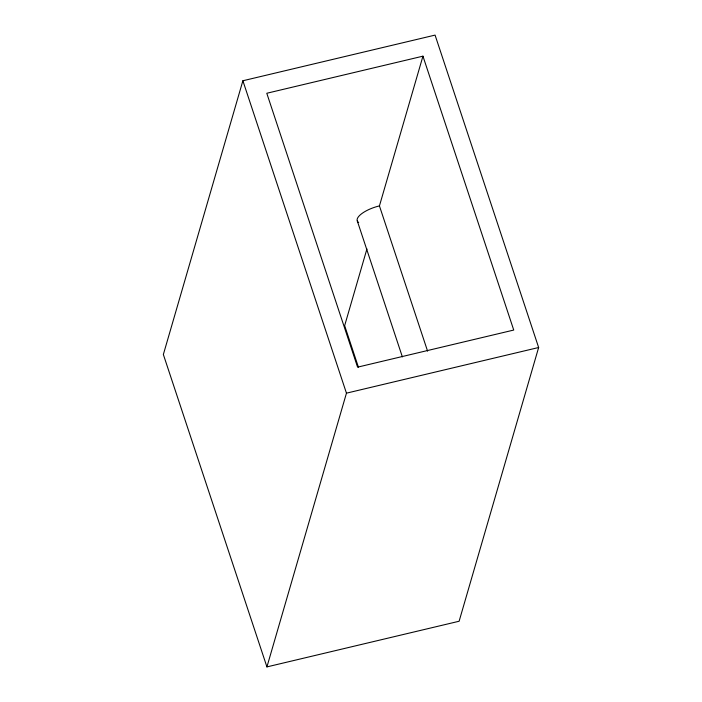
<?xml version="1.0" encoding="UTF-8"?>
<svg xmlns="http://www.w3.org/2000/svg" width="702" height="702" viewBox="0 0 702 702"><rect width="100%" height="100%" fill="white"/><g stroke="black" fill="none" stroke-linecap="round" stroke-linejoin="round"><path stroke-width="1.05" d="M242.883 80.756L163.355 354.492L266.927 666.9L459.117 621.244L538.645 347.508L435.073 35.1L242.883 80.756L346.455 393.164L266.927 666.9M366.935 248.938L344.647 325.649L358.406 367.155M427.588 351.149L379.44 205.905L422.946 56.169L266.786 93.261L357.59 367.155L513.741 330.054L422.946 56.169M346.455 393.164L538.645 347.508M357.309 220.981L402.369 356.888M358.696 222.534A20.806 7.397 -18.3 0 1 379.44 205.905"/></g></svg>
